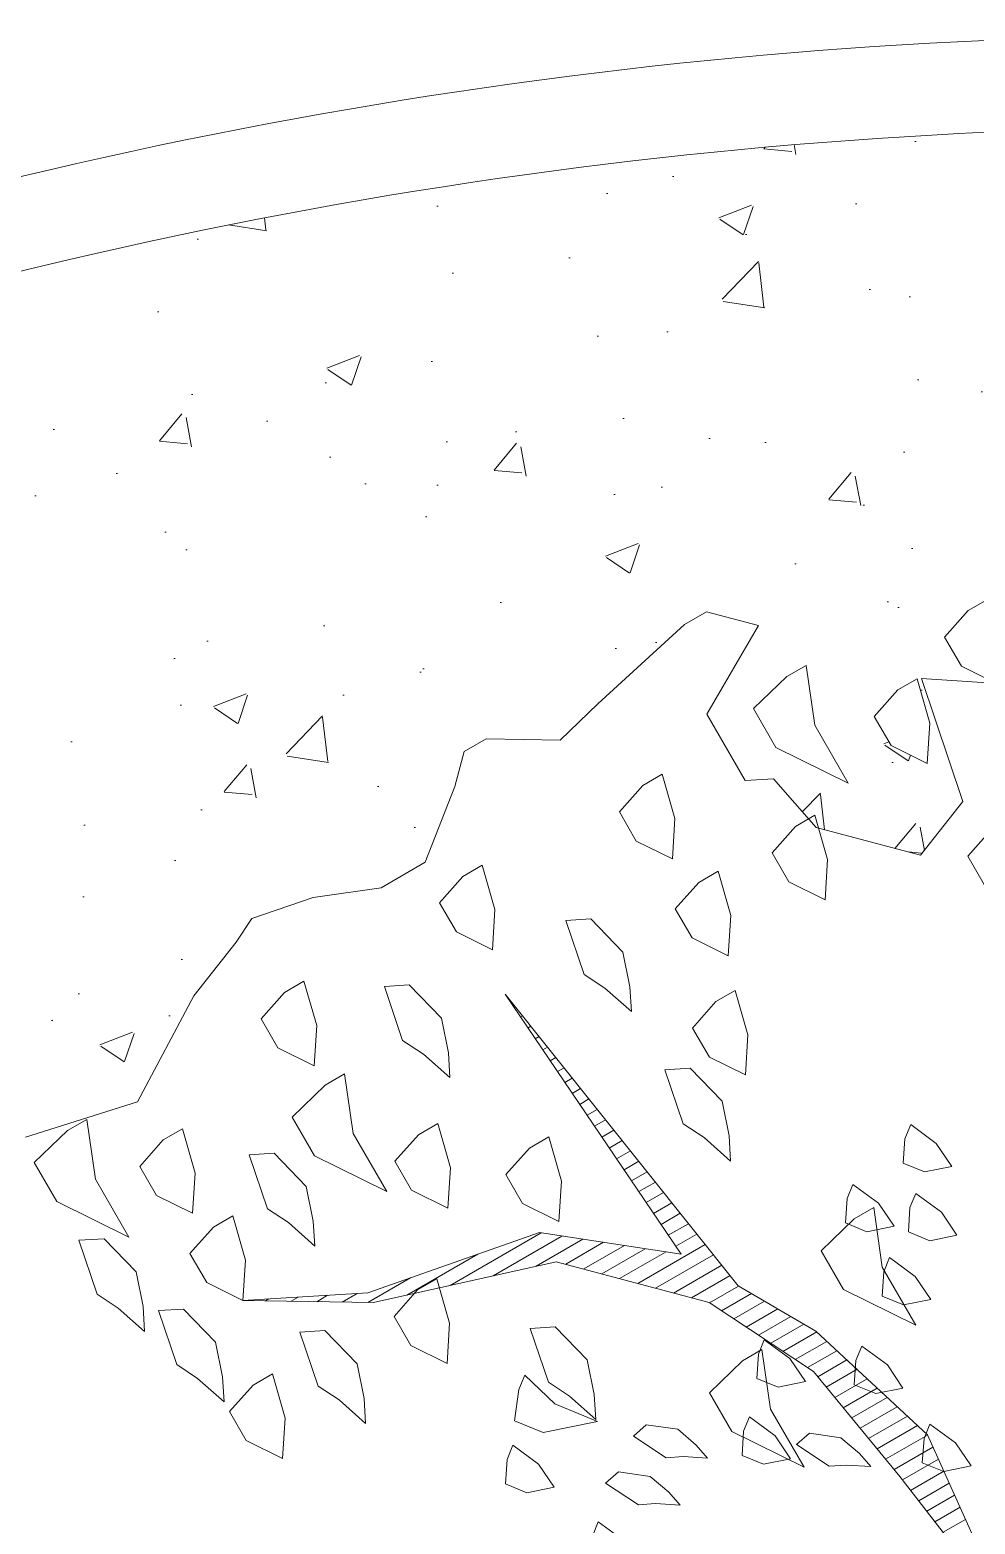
# Model space of a CAD drawing. Header units: metres. Extents: x 12093 to 20303, y 514 to 1412.
# Drawn here: x 19696.214 to 19697.243, y 708.758 to 710.385 of the extents above; entities that cross this region are included whole.
import ezdxf

# ---------------------------------------------------------------- set-up
doc = ezdxf.new("R2010")
doc.units = ezdxf.units.M
for name, color, linetype, lineweight in [('ARBOLES', 52, 'Continuous', 13), ('grass', 64, 'Continuous', 13), ('Layer2', 43, 'Continuous', 20), ('MANZANAS-ORIGINALES', 147, 'Continuous', 9)]:
    doc.layers.add(name, color=color, linetype=linetype, lineweight=lineweight)
pattern_1 = [(50, (19136.99335, 73.14804), (0.36436934, -0.03187817), [0.0381, -0.4191]), (355, (19136.99335, 73.14804), (-0.07048565, 0.38211329), [0.03048, -0.33528]), (100.451, (19137.0237, 73.1454), (0.293885, 0.35023338), [0.03238, -0.35618]), (46.1842, (19136.99335, 73.24964), (0.54215808, -0.08408466), [0.05715, -0.62865]), (96.6356, (19137.03853, 73.24264), (0.47480847, 0.4948511), [0.04857, -0.53427]), (351.184, (19136.99335, 73.24964), (0.4748092, 0.49485024), [0.04572, -0.50292]), (21, (19137.04415, 73.22424), (0.30322976, -0.20453104), [0.0381, -0.4191]), (326, (19137.04415, 73.22424), (0.12360406, 0.36837593), [0.03048, -0.33528]), (71.4514, (19137.06942, 73.2072), (0.42683298, 0.16384572), [0.03238, -0.35618]), (37.5, (19136.99335, 73.14804), (0.006177207, 0.169110078), [0, -0.331216, 0, -0.34036, 0, -0.33655]), (7.5, (19136.99335, 73.14804), (0.133639325, 0.20036115), [0, -0.194056, 0, -0.323596, 0, -0.12827]), (327.5, (19136.88007, 73.14804), (0.27118119, -0.011457488), [0, -0.127, 0, -0.39624, 0, -0.52578]), (317.5, (19136.82927, 73.14804), (0.29625836, 0.05085298), [0, -0.1651, 0, -0.263144, 0, -0.37338])]

# ---------------------------------------------------------------- blocks, each defined once
blk = doc.blocks.new('ghgfghgh')
at = {"layer": 'ARBOLES', "lineweight": 20}
for p, q in [((20000.7793, 664.8432), (20000.9392, 664.6429)), ((20000.9001, 664.6647), (20000.7793, 664.8432)), ((20000.7797, 664.8425), (20000.7798, 664.8425)), ((20000.7848, 664.835), (20000.7855, 664.8354)), ((20000.7899, 664.8275), (20000.7912, 664.8283)), ((20000.795, 664.82), (20000.7969, 664.8211)), ((20000.8, 664.8125), (20000.8026, 664.814)), ((20000.8051, 664.805), (20000.8083, 664.8068)), ((20000.8102, 664.7975), (20000.814, 664.7997)), ((20000.8152, 664.79), (20000.8197, 664.7926)), ((20000.8203, 664.7825), (20000.8254, 664.7854)), ((20000.8254, 664.775), (20000.8311, 664.7783)), ((20000.8305, 664.7675), (20000.8368, 664.7712)), ((20000.8355, 664.76), (20000.8425, 664.764)), ((20000.8406, 664.7525), (20000.8482, 664.7569)), ((20000.8457, 664.745), (20000.8539, 664.7498)), ((20000.8507, 664.7375), (20000.8596, 664.7426)), ((20000.8558, 664.73), (20000.8653, 664.7355)), ((20000.8609, 664.7225), (20000.871, 664.7284)), ((20000.866, 664.7151), (20000.8767, 664.7212)), ((20000.871, 664.7076), (20000.8824, 664.7141)), ((20000.8761, 664.7001), (20000.8881, 664.707)), ((20000.8812, 664.6926), (20000.8938, 664.6998)), ((20000.8863, 664.6851), (20000.8995, 664.6927)), ((20000.8913, 664.6776), (20000.9052, 664.6856)), ((20000.685, 664.638), (20000.8029, 664.6795)), ((20000.7415, 664.6432), (20000.804, 664.6793)), ((20000.771, 664.6498), (20000.8183, 664.6771)), ((20000.8005, 664.6564), (20000.8326, 664.6749)), ((20000.8029, 664.6795), (20000.9001, 664.6647)), ((20000.8209, 664.6578), (20000.8469, 664.6728)), ((20000.8964, 664.6701), (20000.9109, 664.6784)), ((20000.7119, 664.6365), (20000.7605, 664.6646)), ((20000.8333, 664.6545), (20000.8612, 664.6706)), ((20000.8456, 664.6512), (20000.8755, 664.6684)), ((20000.8579, 664.6479), (20000.8898, 664.6662)), ((20000.8703, 664.6446), (20000.9166, 664.6713)), ((20000.8826, 664.6413), (20000.9223, 664.6642)), ((20000.8144, 664.6595), (20000.6888, 664.6314)), ((20000.9193, 664.6314), (20000.8144, 664.6595)), ((20000.8949, 664.6379), (20000.928, 664.657)), ((20000.685, 664.6314), (20000.7143, 664.6483)), ((20000.9073, 664.6346), (20000.9337, 664.6499)), ((20000.9195, 664.6313), (20000.9394, 664.6428)), ((20000.9392, 664.6429), (20000.9927, 664.6118)), ((20000.5993, 664.6329), (20000.685, 664.638)), ((20000.6888, 664.6314), (20000.5993, 664.6329)), ((20000.6148, 664.6326), (20000.6171, 664.6339)), ((20000.6324, 664.6323), (20000.6373, 664.6351)), ((20000.6499, 664.632), (20000.6574, 664.6364)), ((20000.6675, 664.6317), (20000.6776, 664.6376)), ((20000.9279, 664.6257), (20000.9484, 664.6376)), ((20000.9363, 664.6202), (20000.9574, 664.6323)), ((20000.9909, 664.5841), (20000.9193, 664.6314)), ((20000.9448, 664.6146), (20000.9664, 664.6271)), ((20000.9532, 664.609), (20000.9754, 664.6218)), ((20000.9616, 664.6035), (20000.9844, 664.6166)), ((20000.97, 664.5979), (20000.9932, 664.6113)), ((20000.9927, 664.6118), (20001.0692, 664.5407)), ((20000.9784, 664.5923), (20001.0001, 664.6048)), ((20000.9869, 664.5868), (20001.007, 664.5984)), ((20000.9939, 664.5804), (20001.0139, 664.592)), ((20001.0502, 664.512), (20000.9909, 664.5841)), ((20000.9997, 664.5734), (20001.0209, 664.5856)), ((20001.0056, 664.5663), (20001.0278, 664.5791)), ((20001.0114, 664.5592), (20001.0347, 664.5727)), ((20001.0172, 664.5522), (20001.0416, 664.5663)), ((20001.023, 664.5451), (20001.0485, 664.5598)), ((20001.0288, 664.538), (20001.0555, 664.5534)), ((20001.0347, 664.531), (20001.0624, 664.547)), ((20001.0405, 664.5239), (20001.0692, 664.5405)), ((20001.0692, 664.5407), (20001.1009, 664.4703)), ((20001.0463, 664.5168), (20001.073, 664.5322)), ((20001.052, 664.5097), (20001.0767, 664.524)), ((20001.1546, 664.3773), (20001.0502, 664.512)), ((20001.0576, 664.5025), (20001.0804, 664.5157)), ((20001.0632, 664.4953), (20001.0842, 664.5074)), ((20001.0688, 664.4881), (20001.0879, 664.4992)), ((20001.0743, 664.4809), (20001.0916, 664.4909)), ((20001.0799, 664.4737), (20001.0954, 664.4826))]:
    blk.add_line(p, q, dxfattribs=at)
at = {"layer": 'grass'}
for p, q in [((20001.1104, 665.1141), (20001.0971, 665.1065)), ((20000.9024, 665.097), (20000.9175, 665.1057)), ((20000.9175, 665.1057), (20000.9533, 665.0962)), ((20001.0971, 665.1065), (20001.081, 665.0883)), ((20000.843, 665.0426), (20000.9024, 665.097)), ((20000.9533, 665.0962), (20000.9178, 665.0353)), ((20001.081, 665.0883), (20001.0925, 665.0684)), ((20000.9859, 665.0688), (20000.9726, 665.0612)), ((20000.9918, 665.0279), (20000.9859, 665.0688)), ((20001.0925, 665.0684), (20001.1173, 665.0561)), ((20000.9726, 665.0612), (20000.9498, 665.0392)), ((20001.0621, 665.0596), (20001.0488, 665.052)), ((20001.0708, 665.0292), (20001.0621, 665.0596)), ((20001.0651, 665.0598), (20001.0965, 665.0578)), ((20001.0936, 664.9754), (20001.0651, 665.0598)), ((20001.0965, 665.0578), (20001.1908, 665.0517)), ((20000.8171, 665.0175), (20000.843, 665.0426)), ((20001.0488, 665.052), (20001.0327, 665.0338)), ((20000.9178, 665.0353), (20000.944, 664.9899)), ((20000.9178, 665.0353), (20000.9178, 665.0353)), ((20000.9498, 665.0392), (20000.9652, 665.0126)), ((20001.0327, 665.0338), (20001.0442, 665.0139)), ((20001.0148, 664.988), (20000.9918, 665.0279)), ((20001.069, 665.0016), (20001.0708, 665.0292)), ((20000.7511, 665.0097), (20000.7662, 665.0184)), ((20000.7662, 665.0184), (20000.8171, 665.0175)), ((20000.9652, 665.0126), (20001.0148, 664.988)), ((20001.0442, 665.0139), (20001.069, 665.0016)), ((20000.7447, 664.9858), (20000.7511, 665.0097)), ((20000.8872, 664.9941), (20000.8739, 664.9864)), ((20000.8959, 664.9637), (20000.8872, 664.9941)), ((20000.944, 664.9899), (20000.9635, 664.9911)), ((20000.9635, 664.9911), (20000.9929, 664.9576)), ((20000.7243, 664.9337), (20000.7447, 664.9858)), ((20000.8739, 664.9864), (20000.8578, 664.9683)), ((20001.0645, 664.9385), (20001.0936, 664.9754)), ((20000.8578, 664.9683), (20000.8693, 664.9483)), ((20000.8941, 664.9361), (20000.8959, 664.9637)), ((20000.992, 664.966), (20000.9787, 664.9583)), ((20001.0007, 664.9356), (20000.992, 664.966)), ((20000.9787, 664.9583), (20000.9626, 664.9402)), ((20000.9929, 664.9576), (20001.0645, 664.9385)), ((20001.113, 664.9561), (20001.0969, 664.9379)), ((20000.8693, 664.9483), (20000.8941, 664.9361)), ((20000.9626, 664.9402), (20000.9741, 664.9202)), ((20000.6941, 664.9162), (20000.7243, 664.9337)), ((20000.7636, 664.9317), (20000.7503, 664.924)), ((20000.7723, 664.9012), (20000.7636, 664.9317)), ((20000.999, 664.908), (20001.0007, 664.9356)), ((20001.0969, 664.9379), (20001.1084, 664.918)), ((20000.7503, 664.924), (20000.7342, 664.9058)), ((20000.9123, 664.9199), (20000.8961, 664.9018)), ((20000.9255, 664.9276), (20000.9123, 664.9199)), ((20000.9343, 664.8972), (20000.9255, 664.9276)), ((20000.9741, 664.9202), (20000.999, 664.908)), ((20000.6053, 664.8952), (20000.6475, 664.9095)), ((20000.6475, 664.9095), (20000.6941, 664.9162)), ((20000.7342, 664.9058), (20000.7458, 664.8859)), ((20000.7706, 664.8736), (20000.7723, 664.9012)), ((20000.8961, 664.9018), (20000.9077, 664.8818)), ((20000.5946, 664.8789), (20000.6053, 664.8952)), ((20000.8209, 664.8938), (20000.8381, 664.8949)), ((20000.8335, 664.8567), (20000.8209, 664.8938)), ((20000.8381, 664.8949), (20000.8601, 664.8721)), ((20000.9325, 664.8696), (20000.9343, 664.8972)), ((20000.5655, 664.842), (20000.5946, 664.8789)), ((20000.7458, 664.8859), (20000.7706, 664.8736)), ((20000.9077, 664.8818), (20000.9325, 664.8696)), ((20000.8601, 664.8721), (20000.865, 664.8483)), ((20000.6411, 664.8521), (20000.6279, 664.8444)), ((20000.6499, 664.8216), (20000.6411, 664.8521)), ((20000.6964, 664.8485), (20000.7135, 664.8495)), ((20000.7089, 664.8114), (20000.6964, 664.8485)), ((20000.7135, 664.8495), (20000.7355, 664.8268)), ((20000.8478, 664.8473), (20000.8335, 664.8567)), ((20000.866, 664.8312), (20000.8478, 664.8473)), ((20000.865, 664.8483), (20000.866, 664.8312)), ((20000.5268, 664.7692), (20000.5655, 664.842)), ((20000.6279, 664.8444), (20000.6117, 664.8262)), ((20000.924, 664.8381), (20000.9079, 664.8199)), ((20000.9373, 664.8458), (20000.924, 664.8381)), ((20000.946, 664.8153), (20000.9373, 664.8458)), ((20000.7355, 664.8268), (20000.7404, 664.803)), ((20000.6117, 664.8262), (20000.6233, 664.8063)), ((20000.6481, 664.794), (20000.6499, 664.8216)), ((20000.9079, 664.8199), (20000.9195, 664.8)), ((20000.6233, 664.8063), (20000.6481, 664.794)), ((20000.7233, 664.802), (20000.7089, 664.8114)), ((20000.9443, 664.7877), (20000.946, 664.8153)), ((20000.7414, 664.7859), (20000.7233, 664.802)), ((20000.7404, 664.803), (20000.7414, 664.7859)), ((20000.9195, 664.8), (20000.9443, 664.7877)), ((20000.669, 664.7884), (20000.6558, 664.7807)), ((20000.6749, 664.7475), (20000.669, 664.7884)), ((20000.889, 664.7913), (20000.9062, 664.7923)), ((20000.9016, 664.7542), (20000.889, 664.7913)), ((20000.9062, 664.7923), (20000.9282, 664.7696)), ((20000.6558, 664.7807), (20000.633, 664.7587)), ((20000.45, 664.745), (20000.5268, 664.7692)), ((20000.5268, 664.7692), (20000.5268, 664.7692)), ((20000.9282, 664.7696), (20000.933, 664.7458)), ((20000.4921, 664.7571), (20000.4788, 664.7495)), ((20000.498, 664.7162), (20000.4921, 664.7571)), ((20000.633, 664.7587), (20000.6483, 664.7321)), ((20000.4788, 664.7495), (20000.456, 664.7275)), ((20000.5578, 664.7508), (20000.5445, 664.7431)), ((20000.5665, 664.7203), (20000.5578, 664.7508)), ((20000.698, 664.7076), (20000.6749, 664.7475)), ((20000.7197, 664.7467), (20000.7036, 664.7286)), ((20000.733, 664.7544), (20000.7197, 664.7467)), ((20000.7417, 664.724), (20000.733, 664.7544)), ((20000.8092, 664.7452), (20000.7959, 664.7375)), ((20000.8179, 664.7148), (20000.8092, 664.7452)), ((20000.9159, 664.7447), (20000.9016, 664.7542)), ((20000.9341, 664.7286), (20000.9159, 664.7447)), ((20000.933, 664.7458), (20000.9341, 664.7286)), ((20001.0577, 664.7536), (20001.0537, 664.7438)), ((20001.0753, 664.7407), (20001.0577, 664.7536)), ((20000.5445, 664.7431), (20000.5284, 664.7249)), ((20000.7959, 664.7375), (20000.7798, 664.7194)), ((20001.0537, 664.7438), (20001.0525, 664.7271)), ((20001.086, 664.7249), (20001.0753, 664.7407)), ((20000.456, 664.7275), (20000.4714, 664.7009)), ((20000.5284, 664.7249), (20000.5399, 664.705)), ((20000.6036, 664.7329), (20000.6207, 664.7339)), ((20000.6161, 664.6958), (20000.6036, 664.7329)), ((20000.6207, 664.7339), (20000.6427, 664.7111)), ((20000.6483, 664.7321), (20000.698, 664.7076)), ((20000.7036, 664.7286), (20000.7151, 664.7086)), ((20001.0525, 664.7271), (20001.0672, 664.7211)), ((20001.0672, 664.7211), (20001.086, 664.7249)), ((20000.521, 664.6763), (20000.498, 664.7162)), ((20000.5647, 664.6927), (20000.5665, 664.7203)), ((20000.7399, 664.6963), (20000.7417, 664.724)), ((20000.7798, 664.7194), (20000.7913, 664.6994)), ((20000.8162, 664.6872), (20000.8179, 664.7148)), ((20000.5399, 664.705), (20000.5647, 664.6927)), ((20000.6427, 664.7111), (20000.6476, 664.6874)), ((20000.7151, 664.7086), (20000.7399, 664.6963)), ((20001.018, 664.7126), (20001.014, 664.7028)), ((20001.0356, 664.6997), (20001.018, 664.7126)), ((20001.0612, 664.7064), (20001.0572, 664.6966)), ((20001.0788, 664.6935), (20001.0612, 664.7064)), ((20000.4714, 664.7009), (20000.521, 664.6763)), ((20000.6305, 664.6863), (20000.6161, 664.6958)), ((20000.7913, 664.6994), (20000.8162, 664.6872)), ((20001.014, 664.7028), (20001.0129, 664.6861)), ((20001.0323, 664.6967), (20001.019, 664.689)), ((20001.0382, 664.6558), (20001.0323, 664.6967)), ((20001.0463, 664.6839), (20001.0356, 664.6997)), ((20001.0572, 664.6966), (20001.0561, 664.6799)), ((20001.0895, 664.6777), (20001.0788, 664.6935)), ((20000.5791, 664.6832), (20000.5629, 664.6651)), ((20000.5923, 664.6909), (20000.5791, 664.6832)), ((20000.6011, 664.6605), (20000.5923, 664.6909)), ((20000.6486, 664.6702), (20000.6305, 664.6863)), ((20000.6476, 664.6874), (20000.6486, 664.6702)), ((20001.019, 664.689), (20000.9962, 664.667)), ((20001.0129, 664.6861), (20001.0276, 664.6801)), ((20001.0276, 664.6801), (20001.0463, 664.6839)), ((20000.4867, 664.6743), (20000.5039, 664.6753)), ((20000.4993, 664.6372), (20000.4867, 664.6743)), ((20000.5039, 664.6753), (20000.5259, 664.6525)), ((20001.0561, 664.6799), (20001.0708, 664.6739)), ((20001.0708, 664.6739), (20001.0895, 664.6777)), ((20000.5629, 664.6651), (20000.5745, 664.6451)), ((20000.9962, 664.667), (20001.0116, 664.6404)), ((20000.5259, 664.6525), (20000.5307, 664.6287)), ((20000.5993, 664.6329), (20000.6011, 664.6605)), ((20001.0392, 664.6525), (20001.0381, 664.6358)), ((20001.0612, 664.6159), (20001.0382, 664.6558)), ((20001.0432, 664.6623), (20001.0392, 664.6525)), ((20001.0608, 664.6494), (20001.0432, 664.6623)), ((20000.5745, 664.6451), (20000.5993, 664.6329)), ((20000.7325, 664.6477), (20000.7192, 664.6401)), ((20000.7412, 664.6173), (20000.7325, 664.6477)), ((20001.0715, 664.6336), (20001.0608, 664.6494)), ((20000.5136, 664.6277), (20000.4993, 664.6372)), ((20000.7192, 664.6401), (20000.7031, 664.6219)), ((20001.0116, 664.6404), (20001.0612, 664.6159)), ((20001.0381, 664.6358), (20001.0528, 664.6298)), ((20001.0528, 664.6298), (20001.0715, 664.6336)), ((20000.5318, 664.6116), (20000.5136, 664.6277)), ((20000.5307, 664.6287), (20000.5318, 664.6116)), ((20000.5412, 664.6259), (20000.5584, 664.627)), ((20000.5538, 664.5889), (20000.5412, 664.6259)), ((20000.5584, 664.627), (20000.5804, 664.6042)), ((20000.7031, 664.6219), (20000.7146, 664.6019)), ((20000.6384, 664.6111), (20000.6556, 664.6122)), ((20000.6556, 664.6122), (20000.6776, 664.5894)), ((20000.7395, 664.5897), (20000.7412, 664.6173)), ((20000.7965, 664.6137), (20000.8136, 664.6148)), ((20000.809, 664.5767), (20000.7965, 664.6137)), ((20000.8136, 664.6148), (20000.8356, 664.592)), ((20000.5804, 664.6042), (20000.5852, 664.5804)), ((20000.651, 664.574), (20000.6384, 664.6111)), ((20000.7146, 664.6019), (20000.7395, 664.5897)), ((20000.9572, 664.6059), (20000.9532, 664.5961)), ((20000.9748, 664.593), (20000.9572, 664.6059)), ((20001.0241, 664.6015), (20001.0201, 664.5917)), ((20001.0417, 664.5886), (20001.0241, 664.6015)), ((20000.8356, 664.592), (20000.8405, 664.5682)), ((20000.9423, 664.5915), (20000.9195, 664.5695)), ((20000.9556, 664.5992), (20000.9423, 664.5915)), ((20000.9532, 664.5961), (20000.9521, 664.5794)), ((20000.9615, 664.5583), (20000.9556, 664.5992)), ((20000.9855, 664.5772), (20000.9748, 664.593)), ((20001.0201, 664.5917), (20001.0189, 664.575)), ((20000.5681, 664.5794), (20000.5538, 664.5889)), ((20000.5852, 664.5804), (20000.5863, 664.5633)), ((20000.6195, 664.5825), (20000.6062, 664.5748)), ((20000.6282, 664.552), (20000.6195, 664.5825)), ((20000.6776, 664.5894), (20000.6824, 664.5656)), ((20000.7928, 664.5816), (20000.7888, 664.5718)), ((20000.8133, 664.5618), (20000.7928, 664.5816)), ((20001.0524, 664.5727), (20001.0417, 664.5886)), ((20000.5863, 664.5633), (20000.5681, 664.5794)), ((20000.6062, 664.5748), (20000.5901, 664.5566)), ((20000.6653, 664.5646), (20000.651, 664.574)), ((20000.7888, 664.5718), (20000.7857, 664.5502)), ((20000.8234, 664.5672), (20000.809, 664.5767)), ((20000.9521, 664.5794), (20000.9668, 664.5734)), ((20000.9668, 664.5734), (20000.9855, 664.5772)), ((20001.0189, 664.575), (20001.0337, 664.5689)), ((20001.0337, 664.5689), (20001.0524, 664.5727)), ((20000.6835, 664.5485), (20000.6653, 664.5646)), ((20000.6824, 664.5656), (20000.6835, 664.5485)), ((20000.8428, 664.5497), (20000.8133, 664.5618)), ((20000.8415, 664.5511), (20000.8234, 664.5672)), ((20000.8405, 664.5682), (20000.8415, 664.5511)), ((20000.9195, 664.5695), (20000.9349, 664.5429)), ((20000.5901, 664.5566), (20000.6016, 664.5367)), ((20000.6264, 664.5244), (20000.6282, 664.552)), ((20000.7857, 664.5502), (20000.8053, 664.5422)), ((20000.8053, 664.5422), (20000.8428, 664.5497)), ((20000.947, 664.5529), (20000.943, 664.5431)), ((20000.9646, 664.54), (20000.947, 664.5529)), ((20000.9845, 664.5184), (20000.9615, 664.5583)), ((20000.8673, 664.5397), (20000.8762, 664.5475)), ((20000.8898, 664.5248), (20000.8673, 664.5397)), ((20000.8762, 664.5475), (20000.8978, 664.5444)), ((20000.8978, 664.5444), (20000.9105, 664.5335)), ((20000.9349, 664.5429), (20000.9845, 664.5184)), ((20000.943, 664.5431), (20000.9419, 664.5264)), ((20000.9753, 664.5242), (20000.9646, 664.54)), ((20000.9793, 664.534), (20000.9882, 664.5418)), ((20000.9882, 664.5418), (20001.0098, 664.5386)), ((20001.0709, 664.548), (20001.0669, 664.5382)), ((20001.0885, 664.5351), (20001.0709, 664.548)), ((20000.6016, 664.5367), (20000.6264, 664.5244)), ((20000.7846, 664.5335), (20000.7806, 664.5237)), ((20000.8022, 664.5205), (20000.7846, 664.5335)), ((20000.9105, 664.5335), (20000.9183, 664.5246)), ((20001.0018, 664.519), (20000.9793, 664.534)), ((20001.0098, 664.5386), (20001.0225, 664.5277)), ((20001.0669, 664.5382), (20001.0657, 664.5215)), ((20001.0992, 664.5193), (20001.0885, 664.5351)), ((20000.7806, 664.5237), (20000.7795, 664.507)), ((20000.8129, 664.5047), (20000.8022, 664.5205)), ((20000.9016, 664.5257), (20000.8898, 664.5248)), ((20000.9183, 664.5246), (20000.9016, 664.5257)), ((20000.9419, 664.5264), (20000.9566, 664.5204)), ((20000.9566, 664.5204), (20000.9753, 664.5242)), ((20001.0136, 664.5199), (20001.0018, 664.519)), ((20001.0303, 664.5188), (20001.0136, 664.5199)), ((20001.0225, 664.5277), (20001.0303, 664.5188)), ((20001.0657, 664.5215), (20001.0804, 664.5155)), ((20001.0804, 664.5155), (20001.0992, 664.5193)), ((20000.8483, 664.5074), (20000.8572, 664.5152)), ((20000.8572, 664.5152), (20000.8789, 664.5121)), ((20000.8789, 664.5121), (20000.8916, 664.5012)), ((20000.7795, 664.507), (20000.7942, 664.5009)), ((20000.7942, 664.5009), (20000.8129, 664.5047)), ((20000.8708, 664.4925), (20000.8483, 664.5074)), ((20000.8916, 664.5012), (20000.8994, 664.4923)), ((20000.8826, 664.4934), (20000.8708, 664.4925)), ((20000.8994, 664.4923), (20000.8826, 664.4934)), ((20000.8432, 664.4809), (20000.8392, 664.4711)), ((20000.8608, 664.468), (20000.8432, 664.4809))]:
    blk.add_line(p, q, dxfattribs=at)

msp = doc.modelspace()

# ---------------------------------------------------------------- hatches: boundary and pattern name
at = {"layer": 'grass'}
h = msp.add_hatch(dxfattribs=at)
h.set_pattern_fill('AR-CONC', color=256, scale=0.002, style=0)
h.set_pattern_definition(pattern_1)
h.paths.add_polyline_path([(19697.4548, 710.2791, 0.071063), (19695.9271, 710.0469), (19695.8618, 709.5016, -0.000485), (19696.4433, 709.3993), (19696.4554, 709.4177), (19696.5223, 709.4403), (19696.5962, 709.4509), (19696.6442, 709.4786), (19696.6765, 709.5613), (19696.6866, 709.5991), (19696.7106, 709.613), (19696.7914, 709.6116), (19696.8324, 709.6513), (19696.9266, 709.7377), (19696.9506, 709.7515), (19697.0073, 709.7363), (19696.9511, 709.6398), (19696.9926, 709.5678), (19697.0235, 709.5697), (19697.062, 709.526), (19697.0687, 709.5299), (19697.0727, 709.5159), (19697.1837, 709.4862), (19697.2299, 709.5448), (19697.1846, 709.6787), (19697.2344, 709.6754), (19697.2662, 709.6734), (19697.2281, 709.6922), (19697.2098, 709.7238), (19697.2354, 709.7527), (19697.2565, 709.7648), (19697.2703, 709.7166), (19697.2675, 709.6733), (19697.2903, 709.6718), (19697.2946, 709.6744), (19697.2955, 709.6715), (19697.3162, 709.6702), (19697.3036, 709.7076), (19697.3307, 709.7093), (19697.3656, 709.6732), (19697.3669, 709.6669), (19697.384, 709.6658), (19697.3454, 709.7736), (19697.3319, 709.7803), (19697.3137, 709.8119), (19697.3392, 709.8407), (19697.3462, 709.8448), (19697.3539, 709.8564), (19697.407, 709.903), (19697.4483, 709.9099)])
h.paths.add_polyline_path([(19697.0379, 709.6808), (19697.059, 709.693), (19697.0683, 709.6281), (19697.1048, 709.5648), (19697.0261, 709.6037), (19697.0018, 709.6459)], flags=16)
h.paths.add_polyline_path([(19697.1588, 709.6662), (19697.1798, 709.6784), (19697.1937, 709.6301), (19697.1908, 709.5863), (19697.1515, 709.6058), (19697.1332, 709.6374)], flags=16)
h = msp.add_hatch(dxfattribs=at)
h.set_pattern_fill('AR-CONC', color=256, scale=0.002, style=0)
h.set_pattern_definition(pattern_1)
h.paths.add_polyline_path([(19696.209, 709.1794), (19696.3309, 709.2178), (19696.3922, 709.3332), (19696.4384, 709.3918), (19696.4433, 709.3993, 0.000485), (19695.8618, 709.5016), (19695.7598, 708.6487, -0.000182), (19695.9781, 708.6105), (19695.9717, 708.6294), (19695.9989, 708.631), (19696.027, 708.6019, -0.000168), (19696.2281, 708.5665), (19696.2297, 708.5674), (19696.2254, 708.597), (19696.1548, 708.6362), (19696.1188, 708.6154), (19696.0878, 708.6135), (19696.0569, 708.6117), (19696.0324, 708.7095), (19696.0836, 708.7871), (19696.0901, 708.8868), (19696.1242, 708.9385), (19696.1394, 708.9952), (19696.2008, 709.1106)])

# ---------------------------------------------------------------- linework, layer by layer
at = {"layer": 'Layer2'}
for radius, start, end in [(5.5636, 81.5686, 121.6693), (5.4636, 81.6304, 121.643)]:
    msp.add_arc((19697.5037, 704.8156), radius, start, end, dxfattribs=at)
at = {"layer": 'MANZANAS-ORIGINALES'}
msp.add_arc((19642.9645, 406.1205), 312.4112, 76.773437, 83.903051, dxfattribs=at)

# ---------------------------------------------------------------- block references
at = {"layer": 'Defpoints', "lineweight": 20, "xscale": 1.586003757394792, "yscale": 1.586003757394792, "zscale": 1.586003757394792}
msp.add_blockref('ghgfghgh', (-12024.5798, -345.1087), dxfattribs=at)

doc.saveas('drawing.dxf')
